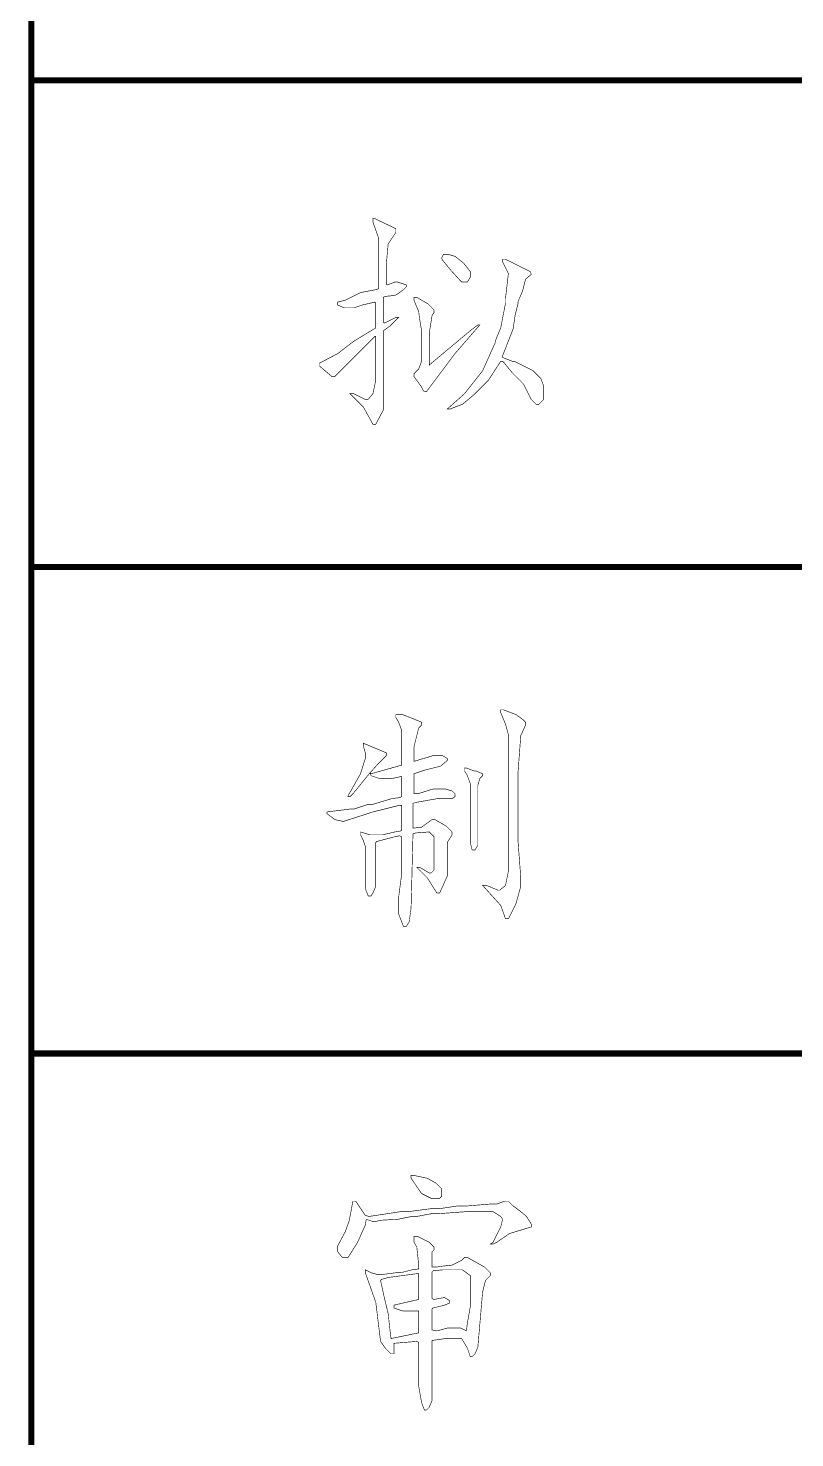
# Model space of a CAD drawing. Extents: x 94 to 452, y -72 to 1042.
# Drawn here: x 336.59 to 349.2, y -50.13 to -26.96 of the extents above; entities that cross this region are included whole.
import ezdxf

# ---------------------------------------------------------------- set-up
doc = ezdxf.new("R2010")
doc.units = 0
doc.header["$MEASUREMENT"] = 0
doc.layers.add('TREE_LAYER', color=7, linetype='Continuous')

msp = doc.modelspace()

# ---------------------------------------------------------------- linework, layer by layer
at = {"layer": 'TREE_LAYER'}
for points, const_width, elevation in [([(336.643859, -12.815251), (336.643859, -27.815251)], 0.1, 15), ([(336.643859, -27.815251), (337.136024, -27.815251)], 0.1, 0.492165), ([(336.643859, -27.815251), (336.643859, -35.815251)], 0.1, 8), ([(337.136024, -27.815251), (361.643859, -27.815251)], 0.1, 24.507835), ([(342.278417, -30.081345), (342.262731, -30.081345), (342.262731, -30.14409), (342.356849, -30.410757), (342.356849, -31.242129), (342.30979, -31.257815), (342.05881, -31.304874), (341.807829, -31.430364), (341.682339, -31.461737), (341.682339, -31.508796), (341.792143, -31.555855), (341.949006, -31.555855), (342.090182, -31.508796), (342.294104, -31.461737), (342.30979, -31.477423), (342.30979, -31.885266), (341.949006, -32.104874), (341.682339, -32.308796), (341.3843, -32.465659), (341.3843, -32.512717), (341.588221, -32.685266), (341.63528, -32.685266), (342.294104, -32.026443), (342.30979, -32.026443), (342.30979, -32.748012), (342.262731, -32.967619), (342.1843, -33.061737), (342.137241, -33.061737), (341.949006, -32.967619), (341.886261, -32.967619), (342.105868, -33.187227), (342.262731, -33.46958), (342.30979, -33.46958), (342.43528, -33.234286), (342.43528, -31.932325), (342.545084, -31.853894), (342.686261, -31.712717), (342.639202, -31.712717), (342.450966, -31.806835), (342.43528, -31.791149), (342.43528, -31.383306), (342.466653, -31.367619), (342.623515, -31.351933), (342.654888, -31.336247), (342.764692, -31.257815), (342.811751, -31.210757), (342.811751, -31.179384), (342.670574, -31.132325), (342.623515, -31.132325), (342.498025, -31.179384), (342.482339, -31.163698), (342.482339, -30.849972), (342.513712, -30.504874), (342.639202, -30.316639), (342.639202, -30.253894), (342.278417, -30.081345), (342.278417, -30.081345)], 0.01, 262), ([(342.278417, -30.081345), (342.262731, -30.081345), (342.262731, -30.14409), (342.356849, -30.410757), (342.356849, -31.242129), (342.30979, -31.257815), (342.05881, -31.304874), (341.807829, -31.430364), (341.682339, -31.461737), (341.682339, -31.508796), (341.792143, -31.555855), (341.949006, -31.555855), (342.090182, -31.508796), (342.294104, -31.461737), (342.30979, -31.477423), (342.30979, -31.885266), (341.949006, -32.104874), (341.682339, -32.308796), (341.3843, -32.465659), (341.3843, -32.512717), (341.588221, -32.685266), (341.63528, -32.685266), (342.294104, -32.026443), (342.30979, -32.026443), (342.30979, -32.748012), (342.262731, -32.967619), (342.1843, -33.061737), (342.137241, -33.061737), (341.949006, -32.967619), (341.886261, -32.967619), (342.105868, -33.187227), (342.262731, -33.46958), (342.30979, -33.46958), (342.43528, -33.234286), (342.43528, -31.932325), (342.545084, -31.853894), (342.686261, -31.712717), (342.639202, -31.712717), (342.450966, -31.806835), (342.43528, -31.791149), (342.43528, -31.383306), (342.466653, -31.367619), (342.623515, -31.351933), (342.654888, -31.336247), (342.764692, -31.257815), (342.811751, -31.210757), (342.811751, -31.179384), (342.670574, -31.132325), (342.623515, -31.132325), (342.498025, -31.179384), (342.482339, -31.163698), (342.482339, -30.849972), (342.513712, -30.504874), (342.639202, -30.316639), (342.639202, -30.253894), (342.278417, -30.081345), (342.278417, -30.081345)], 0.01, 262), ([(342.278417, -30.081345), (342.262731, -30.081345), (342.262731, -30.14409), (342.356849, -30.410757), (342.356849, -31.242129), (342.30979, -31.257815), (342.05881, -31.304874), (341.807829, -31.430364), (341.682339, -31.461737), (341.682339, -31.508796), (341.792143, -31.555855), (341.949006, -31.555855), (342.090182, -31.508796), (342.294104, -31.461737), (342.30979, -31.477423), (342.30979, -31.885266), (341.949006, -32.104874), (341.682339, -32.308796), (341.3843, -32.465659), (341.3843, -32.512717), (341.588221, -32.685266), (341.63528, -32.685266), (342.294104, -32.026443), (342.30979, -32.026443), (342.30979, -32.748012), (342.262731, -32.967619), (342.1843, -33.061737), (342.137241, -33.061737), (341.949006, -32.967619), (341.886261, -32.967619), (342.105868, -33.187227), (342.262731, -33.46958), (342.30979, -33.46958), (342.43528, -33.234286), (342.43528, -31.932325), (342.545084, -31.853894), (342.686261, -31.712717), (342.639202, -31.712717), (342.450966, -31.806835), (342.43528, -31.791149), (342.43528, -31.383306), (342.466653, -31.367619), (342.623515, -31.351933), (342.654888, -31.336247), (342.764692, -31.257815), (342.811751, -31.210757), (342.811751, -31.179384), (342.670574, -31.132325), (342.623515, -31.132325), (342.498025, -31.179384), (342.482339, -31.163698), (342.482339, -30.849972), (342.513712, -30.504874), (342.639202, -30.316639), (342.639202, -30.253894), (342.278417, -30.081345), (342.278417, -30.081345)], 0.01, 262), ([(343.501947, -30.677423), (343.423515, -30.677423), (343.392143, -30.740168), (343.407829, -30.771541), (343.549006, -30.94409), (343.721555, -31.132325), (343.815672, -31.132325), (343.862731, -31.053894), (343.862731, -30.959776), (343.815672, -30.897031), (343.752927, -30.8186), (343.611751, -30.708796), (343.501947, -30.677423), (343.501947, -30.677423)], 0.01, 262), ([(343.501947, -30.677423), (343.423515, -30.677423), (343.392143, -30.740168), (343.407829, -30.771541), (343.549006, -30.94409), (343.721555, -31.132325), (343.815672, -31.132325), (343.862731, -31.053894), (343.862731, -30.959776), (343.815672, -30.897031), (343.752927, -30.8186), (343.611751, -30.708796), (343.501947, -30.677423), (343.501947, -30.677423)], 0.01, 262), ([(343.501947, -30.677423), (343.423515, -30.677423), (343.392143, -30.740168), (343.407829, -30.771541), (343.549006, -30.94409), (343.721555, -31.132325), (343.815672, -31.132325), (343.862731, -31.053894), (343.862731, -30.959776), (343.815672, -30.897031), (343.752927, -30.8186), (343.611751, -30.708796), (343.501947, -30.677423), (343.501947, -30.677423)], 0.01, 262), ([(344.443123, -30.755855), (344.396064, -30.755855), (344.396064, -30.802913), (344.490182, -30.991149), (344.443123, -31.398992), (344.443123, -31.477423), (344.364692, -31.885266), (344.286261, -32.073502), (344.270574, -32.136247), (344.066653, -32.591149), (343.768613, -32.967619), (343.486261, -33.2186), (343.533319, -33.2186), (343.737241, -33.140168), (343.925476, -32.983306), (344.16077, -32.748012), (344.364692, -32.434286), (344.396064, -32.434286), (344.411751, -32.449972), (344.552927, -32.622521), (344.741163, -32.810757), (344.866653, -33.061737), (344.945084, -33.140168), (344.992143, -33.140168), (345.070574, -33.061737), (345.070574, -32.842129), (345.023515, -32.716639), (344.898025, -32.591149), (344.5843, -32.434286), (344.552927, -32.434286), (344.396064, -32.371541), (344.396064, -32.340168), (344.427437, -32.261737), (344.568613, -31.900953), (344.599986, -31.681345), (344.647045, -31.49311), (344.647045, -31.461737), (344.678417, -31.383306), (344.725476, -31.273502), (344.772535, -31.085266), (344.866653, -31.006835), (344.850966, -30.959776), (344.443123, -30.755855), (344.443123, -30.755855)], 0.01, 262), ([(344.443123, -30.755855), (344.396064, -30.755855), (344.396064, -30.802913), (344.490182, -30.991149), (344.443123, -31.398992), (344.443123, -31.477423), (344.364692, -31.885266), (344.286261, -32.073502), (344.270574, -32.136247), (344.066653, -32.591149), (343.768613, -32.967619), (343.486261, -33.2186), (343.533319, -33.2186), (343.737241, -33.140168), (343.925476, -32.983306), (344.16077, -32.748012), (344.364692, -32.434286), (344.396064, -32.434286), (344.411751, -32.449972), (344.552927, -32.622521), (344.741163, -32.810757), (344.866653, -33.061737), (344.945084, -33.140168), (344.992143, -33.140168), (345.070574, -33.061737), (345.070574, -32.842129), (345.023515, -32.716639), (344.898025, -32.591149), (344.5843, -32.434286), (344.552927, -32.434286), (344.396064, -32.371541), (344.396064, -32.340168), (344.427437, -32.261737), (344.568613, -31.900953), (344.599986, -31.681345), (344.647045, -31.49311), (344.647045, -31.461737), (344.678417, -31.383306), (344.725476, -31.273502), (344.772535, -31.085266), (344.866653, -31.006835), (344.850966, -30.959776), (344.443123, -30.755855), (344.443123, -30.755855)], 0.01, 262), ([(344.443123, -30.755855), (344.396064, -30.755855), (344.396064, -30.802913), (344.490182, -30.991149), (344.443123, -31.398992), (344.443123, -31.477423), (344.364692, -31.885266), (344.286261, -32.073502), (344.270574, -32.136247), (344.066653, -32.591149), (343.768613, -32.967619), (343.486261, -33.2186), (343.533319, -33.2186), (343.737241, -33.140168), (343.925476, -32.983306), (344.16077, -32.748012), (344.364692, -32.434286), (344.396064, -32.434286), (344.411751, -32.449972), (344.552927, -32.622521), (344.741163, -32.810757), (344.866653, -33.061737), (344.945084, -33.140168), (344.992143, -33.140168), (345.070574, -33.061737), (345.070574, -32.842129), (345.023515, -32.716639), (344.898025, -32.591149), (344.5843, -32.434286), (344.552927, -32.434286), (344.396064, -32.371541), (344.396064, -32.340168), (344.427437, -32.261737), (344.568613, -31.900953), (344.599986, -31.681345), (344.647045, -31.49311), (344.647045, -31.461737), (344.678417, -31.383306), (344.725476, -31.273502), (344.772535, -31.085266), (344.866653, -31.006835), (344.850966, -30.959776), (344.443123, -30.755855), (344.443123, -30.755855)], 0.01, 262), ([(342.9843, -31.383306), (342.937241, -31.383306), (342.937241, -31.430364), (343.015672, -31.6186), (343.031359, -31.74409), (343.062731, -31.932325), (343.062731, -32.434286), (343.015672, -32.559776), (342.937241, -32.638208), (342.937241, -32.685266), (343.062731, -32.857815), (343.094104, -32.920561), (343.141163, -32.936247), (343.611751, -32.308796), (344.019594, -31.838208), (343.988221, -31.838208), (343.862731, -31.932325), (343.188221, -32.497031), (343.188221, -32.497031), (343.188221, -31.979384), (343.23528, -31.681345), (343.266653, -31.634286), (343.266653, -31.587227), (343.172535, -31.49311), (342.9843, -31.383306), (342.9843, -31.383306)], 0.01, 262), ([(342.9843, -31.383306), (342.937241, -31.383306), (342.937241, -31.430364), (343.015672, -31.6186), (343.031359, -31.74409), (343.062731, -31.932325), (343.062731, -32.434286), (343.015672, -32.559776), (342.937241, -32.638208), (342.937241, -32.685266), (343.062731, -32.857815), (343.094104, -32.920561), (343.141163, -32.936247), (343.611751, -32.308796), (344.019594, -31.838208), (343.988221, -31.838208), (343.862731, -31.932325), (343.188221, -32.497031), (343.188221, -32.497031), (343.188221, -31.979384), (343.23528, -31.681345), (343.266653, -31.634286), (343.266653, -31.587227), (343.172535, -31.49311), (342.9843, -31.383306), (342.9843, -31.383306)], 0.01, 262), ([(342.9843, -31.383306), (342.937241, -31.383306), (342.937241, -31.430364), (343.015672, -31.6186), (343.031359, -31.74409), (343.062731, -31.932325), (343.062731, -32.434286), (343.015672, -32.559776), (342.937241, -32.638208), (342.937241, -32.685266), (343.062731, -32.857815), (343.094104, -32.920561), (343.141163, -32.936247), (343.611751, -32.308796), (344.019594, -31.838208), (343.988221, -31.838208), (343.862731, -31.932325), (343.188221, -32.497031), (343.188221, -32.497031), (343.188221, -31.979384), (343.23528, -31.681345), (343.266653, -31.634286), (343.266653, -31.587227), (343.172535, -31.49311), (342.9843, -31.383306), (342.9843, -31.383306)], 0.01, 262), ([(336.643859, -35.815251), (337.136024, -35.815251)], 0.1, 0.492165), ([(336.643859, -35.815251), (336.643859, -43.815251)], 0.1, 8), ([(337.136024, -35.815251), (361.643859, -35.815251)], 0.1, 24.507835), ([(342.749006, -38.24386), (342.639202, -38.24386), (342.639202, -38.290919), (342.686261, -38.36935), (342.733319, -38.49484), (342.733319, -39.075232), (342.231359, -39.216409), (342.215672, -39.200722), (342.356849, -39.04386), (342.482339, -38.918369), (342.482339, -38.871311), (342.105868, -38.714448), (342.105868, -38.761507), (342.137241, -38.871311), (342.137241, -38.965428), (342.05881, -39.216409), (341.854888, -39.577193), (341.854888, -39.592879), (341.886261, -39.592879), (341.933319, -39.54582), (342.215672, -39.200722), (342.231359, -39.247781), (342.372535, -39.29484), (342.576457, -39.29484), (342.717633, -39.263468), (342.733319, -39.263468), (342.733319, -39.592879), (342.701947, -39.608566), (342.576457, -39.624252), (342.262731, -39.718369), (342.1843, -39.718369), (341.949006, -39.796801), (341.886261, -39.796801), (341.50979, -39.84386), (341.50979, -39.875232), (341.63528, -39.96935), (341.776457, -40.000722), (342.262731, -39.84386), (342.701947, -39.734056), (342.733319, -39.734056), (342.733319, -40.141899), (342.717633, -40.157585), (342.623515, -40.173271), (342.419594, -40.22033), (342.215672, -40.22033), (342.05881, -40.173271), (342.05881, -40.22033), (342.105868, -40.314448), (342.137241, -40.408566), (342.137241, -41.098762), (342.1843, -41.224252), (342.231359, -41.224252), (342.262731, -41.177193), (342.30979, -41.067389), (342.30979, -40.34582), (342.325476, -40.330134), (342.623515, -40.251703), (342.701947, -40.236017), (342.733319, -40.251703), (342.733319, -40.879154), (342.686261, -41.239938), (342.686261, -41.522291), (342.764692, -41.726213), (342.811751, -41.726213), (342.85881, -41.647781), (342.890182, -41.428173), (342.921555, -40.204644), (342.968613, -40.188958), (343.188221, -40.173271), (343.266653, -40.251703), (343.266653, -40.800722), (343.219594, -40.847781), (343.188221, -40.847781), (343.031359, -40.753664), (342.9843, -40.753664), (343.156849, -40.926213), (343.313712, -41.177193), (343.36077, -41.177193), (343.486261, -40.89484), (343.486261, -40.34582), (343.564692, -40.22033), (343.564692, -40.173271), (343.470574, -40.079154), (343.282339, -39.96935), (343.23528, -39.96935), (343.062731, -40.09484), (342.921555, -40.110526), (342.921555, -40.110526), (342.921555, -39.702683), (342.968613, -39.686997), (343.329398, -39.624252), (343.564692, -39.624252), (343.611751, -39.592879), (343.611751, -39.54582), (343.564692, -39.498762), (343.454888, -39.467389), (343.250966, -39.467389), (342.999986, -39.54582), (342.952927, -39.54582), (342.937241, -39.54582), (342.937241, -39.216409), (343.125476, -39.153664), (343.376457, -39.090919), (343.486261, -38.996801), (343.486261, -38.965428), (343.407829, -38.918369), (343.250966, -38.918369), (342.937241, -39.012487), (342.937241, -39.012487), (342.937241, -38.777193), (343.015672, -38.463468), (343.062731, -38.416409), (343.062731, -38.36935), (342.874496, -38.290919), (342.749006, -38.24386), (342.749006, -38.24386)], 0.01, 263), ([(342.749006, -38.24386), (342.639202, -38.24386), (342.639202, -38.290919), (342.686261, -38.36935), (342.733319, -38.49484), (342.733319, -39.075232), (342.231359, -39.216409), (342.215672, -39.200722), (342.356849, -39.04386), (342.482339, -38.918369), (342.482339, -38.871311), (342.105868, -38.714448), (342.105868, -38.761507), (342.137241, -38.871311), (342.137241, -38.965428), (342.05881, -39.216409), (341.854888, -39.577193), (341.854888, -39.592879), (341.886261, -39.592879), (341.933319, -39.54582), (342.215672, -39.200722), (342.231359, -39.247781), (342.372535, -39.29484), (342.576457, -39.29484), (342.717633, -39.263468), (342.733319, -39.263468), (342.733319, -39.592879), (342.701947, -39.608566), (342.576457, -39.624252), (342.262731, -39.718369), (342.1843, -39.718369), (341.949006, -39.796801), (341.886261, -39.796801), (341.50979, -39.84386), (341.50979, -39.875232), (341.63528, -39.96935), (341.776457, -40.000722), (342.262731, -39.84386), (342.701947, -39.734056), (342.733319, -39.734056), (342.733319, -40.141899), (342.717633, -40.157585), (342.623515, -40.173271), (342.419594, -40.22033), (342.215672, -40.22033), (342.05881, -40.173271), (342.05881, -40.22033), (342.105868, -40.314448), (342.137241, -40.408566), (342.137241, -41.098762), (342.1843, -41.224252), (342.231359, -41.224252), (342.262731, -41.177193), (342.30979, -41.067389), (342.30979, -40.34582), (342.325476, -40.330134), (342.623515, -40.251703), (342.701947, -40.236017), (342.733319, -40.251703), (342.733319, -40.879154), (342.686261, -41.239938), (342.686261, -41.522291), (342.764692, -41.726213), (342.811751, -41.726213), (342.85881, -41.647781), (342.890182, -41.428173), (342.921555, -40.204644), (342.968613, -40.188958), (343.188221, -40.173271), (343.266653, -40.251703), (343.266653, -40.800722), (343.219594, -40.847781), (343.188221, -40.847781), (343.031359, -40.753664), (342.9843, -40.753664), (343.156849, -40.926213), (343.313712, -41.177193), (343.36077, -41.177193), (343.486261, -40.89484), (343.486261, -40.34582), (343.564692, -40.22033), (343.564692, -40.173271), (343.470574, -40.079154), (343.282339, -39.96935), (343.23528, -39.96935), (343.062731, -40.09484), (342.921555, -40.110526), (342.921555, -40.110526), (342.921555, -39.702683), (342.968613, -39.686997), (343.329398, -39.624252), (343.564692, -39.624252), (343.611751, -39.592879), (343.611751, -39.54582), (343.564692, -39.498762), (343.454888, -39.467389), (343.250966, -39.467389), (342.999986, -39.54582), (342.952927, -39.54582), (342.937241, -39.54582), (342.937241, -39.216409), (343.125476, -39.153664), (343.376457, -39.090919), (343.486261, -38.996801), (343.486261, -38.965428), (343.407829, -38.918369), (343.250966, -38.918369), (342.937241, -39.012487), (342.937241, -39.012487), (342.937241, -38.777193), (343.015672, -38.463468), (343.062731, -38.416409), (343.062731, -38.36935), (342.874496, -38.290919), (342.749006, -38.24386), (342.749006, -38.24386)], 0.01, 263), ([(342.749006, -38.24386), (342.639202, -38.24386), (342.639202, -38.290919), (342.686261, -38.36935), (342.733319, -38.49484), (342.733319, -39.075232), (342.231359, -39.216409), (342.215672, -39.200722), (342.356849, -39.04386), (342.482339, -38.918369), (342.482339, -38.871311), (342.105868, -38.714448), (342.105868, -38.761507), (342.137241, -38.871311), (342.137241, -38.965428), (342.05881, -39.216409), (341.854888, -39.577193), (341.854888, -39.592879), (341.886261, -39.592879), (341.933319, -39.54582), (342.215672, -39.200722), (342.231359, -39.247781), (342.372535, -39.29484), (342.576457, -39.29484), (342.717633, -39.263468), (342.733319, -39.263468), (342.733319, -39.592879), (342.701947, -39.608566), (342.576457, -39.624252), (342.262731, -39.718369), (342.1843, -39.718369), (341.949006, -39.796801), (341.886261, -39.796801), (341.50979, -39.84386), (341.50979, -39.875232), (341.63528, -39.96935), (341.776457, -40.000722), (342.262731, -39.84386), (342.701947, -39.734056), (342.733319, -39.734056), (342.733319, -40.141899), (342.717633, -40.157585), (342.623515, -40.173271), (342.419594, -40.22033), (342.215672, -40.22033), (342.05881, -40.173271), (342.05881, -40.22033), (342.105868, -40.314448), (342.137241, -40.408566), (342.137241, -41.098762), (342.1843, -41.224252), (342.231359, -41.224252), (342.262731, -41.177193), (342.30979, -41.067389), (342.30979, -40.34582), (342.325476, -40.330134), (342.623515, -40.251703), (342.701947, -40.236017), (342.733319, -40.251703), (342.733319, -40.879154), (342.686261, -41.239938), (342.686261, -41.522291), (342.764692, -41.726213), (342.811751, -41.726213), (342.85881, -41.647781), (342.890182, -41.428173), (342.921555, -40.204644), (342.968613, -40.188958), (343.188221, -40.173271), (343.266653, -40.251703), (343.266653, -40.800722), (343.219594, -40.847781), (343.188221, -40.847781), (343.031359, -40.753664), (342.9843, -40.753664), (343.156849, -40.926213), (343.313712, -41.177193), (343.36077, -41.177193), (343.486261, -40.89484), (343.486261, -40.34582), (343.564692, -40.22033), (343.564692, -40.173271), (343.470574, -40.079154), (343.282339, -39.96935), (343.23528, -39.96935), (343.062731, -40.09484), (342.921555, -40.110526), (342.921555, -40.110526), (342.921555, -39.702683), (342.968613, -39.686997), (343.329398, -39.624252), (343.564692, -39.624252), (343.611751, -39.592879), (343.611751, -39.54582), (343.564692, -39.498762), (343.454888, -39.467389), (343.250966, -39.467389), (342.999986, -39.54582), (342.952927, -39.54582), (342.937241, -39.54582), (342.937241, -39.216409), (343.125476, -39.153664), (343.376457, -39.090919), (343.486261, -38.996801), (343.486261, -38.965428), (343.407829, -38.918369), (343.250966, -38.918369), (342.937241, -39.012487), (342.937241, -39.012487), (342.937241, -38.777193), (343.015672, -38.463468), (343.062731, -38.416409), (343.062731, -38.36935), (342.874496, -38.290919), (342.749006, -38.24386), (342.749006, -38.24386)], 0.01, 263), ([(344.411751, -38.165428), (344.364692, -38.165428), (344.364692, -38.212487), (344.443123, -38.400722), (344.490182, -38.573271), (344.490182, -40.816409), (344.443123, -41.051703), (344.349006, -41.130134), (344.317633, -41.130134), (344.129398, -41.051703), (344.066653, -41.051703), (344.364692, -41.381115), (344.443123, -41.600722), (344.490182, -41.600722), (344.615672, -41.349742), (344.694104, -41.067389), (344.694104, -40.926213), (344.647045, -40.298762), (344.647045, -39.216409), (344.694104, -38.588958), (344.772535, -38.416409), (344.772535, -38.36935), (344.725476, -38.322291), (344.615672, -38.24386), (344.411751, -38.165428), (344.411751, -38.165428)], 0.01, 263), ([(344.411751, -38.165428), (344.364692, -38.165428), (344.364692, -38.212487), (344.443123, -38.400722), (344.490182, -38.573271), (344.490182, -40.816409), (344.443123, -41.051703), (344.349006, -41.130134), (344.317633, -41.130134), (344.129398, -41.051703), (344.066653, -41.051703), (344.364692, -41.381115), (344.443123, -41.600722), (344.490182, -41.600722), (344.615672, -41.349742), (344.694104, -41.067389), (344.694104, -40.926213), (344.647045, -40.298762), (344.647045, -39.216409), (344.694104, -38.588958), (344.772535, -38.416409), (344.772535, -38.36935), (344.725476, -38.322291), (344.615672, -38.24386), (344.411751, -38.165428), (344.411751, -38.165428)], 0.01, 263), ([(344.411751, -38.165428), (344.364692, -38.165428), (344.364692, -38.212487), (344.443123, -38.400722), (344.490182, -38.573271), (344.490182, -40.816409), (344.443123, -41.051703), (344.349006, -41.130134), (344.317633, -41.130134), (344.129398, -41.051703), (344.066653, -41.051703), (344.364692, -41.381115), (344.443123, -41.600722), (344.490182, -41.600722), (344.615672, -41.349742), (344.694104, -41.067389), (344.694104, -40.926213), (344.647045, -40.298762), (344.647045, -39.216409), (344.694104, -38.588958), (344.772535, -38.416409), (344.772535, -38.36935), (344.725476, -38.322291), (344.615672, -38.24386), (344.411751, -38.165428), (344.411751, -38.165428)], 0.01, 263), ([(343.799986, -39.122291), (343.768613, -39.122291), (343.768613, -39.16935), (343.815672, -39.247781), (343.862731, -39.373271), (343.862731, -40.34582), (343.894104, -40.471311), (343.941163, -40.471311), (343.988221, -40.392879), (343.988221, -39.404644), (344.019594, -39.29484), (344.066653, -39.247781), (344.066653, -39.216409), (343.956849, -39.16935), (343.925476, -39.16935), (343.799986, -39.122291), (343.799986, -39.122291)], 0.01, 263), ([(343.799986, -39.122291), (343.768613, -39.122291), (343.768613, -39.16935), (343.815672, -39.247781), (343.862731, -39.373271), (343.862731, -40.34582), (343.894104, -40.471311), (343.941163, -40.471311), (343.988221, -40.392879), (343.988221, -39.404644), (344.019594, -39.29484), (344.066653, -39.247781), (344.066653, -39.216409), (343.956849, -39.16935), (343.925476, -39.16935), (343.799986, -39.122291), (343.799986, -39.122291)], 0.01, 263), ([(343.799986, -39.122291), (343.768613, -39.122291), (343.768613, -39.16935), (343.815672, -39.247781), (343.862731, -39.373271), (343.862731, -40.34582), (343.894104, -40.471311), (343.941163, -40.471311), (343.988221, -40.392879), (343.988221, -39.404644), (344.019594, -39.29484), (344.066653, -39.247781), (344.066653, -39.216409), (343.956849, -39.16935), (343.925476, -39.16935), (343.799986, -39.122291), (343.799986, -39.122291)], 0.01, 263), ([(336.643859, -43.815251), (337.136024, -43.815251)], 0.1, 0.492165), ([(336.643859, -43.815251), (336.643859, -51.815251)], 0.1, 8), ([(337.136024, -43.815251), (361.643859, -43.815251)], 0.1, 24.507835), ([(342.937241, -45.820049), (342.890182, -45.820049), (342.890182, -45.867107), (343.062731, -46.118088), (343.219594, -46.196519), (343.36077, -46.196519), (343.392143, -46.165147), (343.392143, -46.039656), (343.298025, -45.945539), (343.156849, -45.867107), (342.937241, -45.820049), (342.937241, -45.820049)], 0.01, 264), ([(342.937241, -45.820049), (342.890182, -45.820049), (342.890182, -45.867107), (343.062731, -46.118088), (343.219594, -46.196519), (343.36077, -46.196519), (343.392143, -46.165147), (343.392143, -46.039656), (343.298025, -45.945539), (343.156849, -45.867107), (342.937241, -45.820049), (342.937241, -45.820049)], 0.01, 264), ([(342.937241, -45.820049), (342.890182, -45.820049), (342.890182, -45.867107), (343.062731, -46.118088), (343.219594, -46.196519), (343.36077, -46.196519), (343.392143, -46.165147), (343.392143, -46.039656), (343.298025, -45.945539), (343.156849, -45.867107), (342.937241, -45.820049), (342.937241, -45.820049)], 0.01, 264), ([(341.980378, -46.243578), (341.933319, -46.243578), (341.886261, -46.494558), (341.870574, -46.57299), (341.807829, -46.745539), (341.682339, -46.980833), (341.682339, -47.07495), (341.76077, -47.169068), (341.854888, -47.169068), (342.011751, -46.918088), (342.137241, -46.635735), (342.152927, -46.541617), (342.247045, -46.57299), (342.325476, -46.57299), (342.388221, -46.557303), (342.670574, -46.541617), (342.905868, -46.494558), (342.9843, -46.494558), (343.23528, -46.4475), (343.36077, -46.4475), (343.799986, -46.416127), (344.239202, -46.416127), (344.364692, -46.494558), (344.396064, -46.541617), (344.364692, -46.667107), (344.239202, -46.918088), (344.192143, -46.94946), (344.239202, -46.94946), (344.301947, -46.918088), (344.505868, -46.776911), (344.866653, -46.667107), (344.866653, -46.620049), (344.788221, -46.494558), (344.694104, -46.416127), (344.568613, -46.322009), (344.490182, -46.243578), (344.427437, -46.243578), (344.301947, -46.290637), (344.192143, -46.290637), (343.815672, -46.322009), (343.65881, -46.322009), (343.345084, -46.369068), (343.203908, -46.369068), (342.843123, -46.416127), (342.717633, -46.416127), (342.199986, -46.494558), (342.137241, -46.478872), (341.980378, -46.243578), (341.980378, -46.243578)], 0.01, 264), ([(341.980378, -46.243578), (341.933319, -46.243578), (341.886261, -46.494558), (341.870574, -46.57299), (341.807829, -46.745539), (341.682339, -46.980833), (341.682339, -47.07495), (341.76077, -47.169068), (341.854888, -47.169068), (342.011751, -46.918088), (342.137241, -46.635735), (342.152927, -46.541617), (342.247045, -46.57299), (342.325476, -46.57299), (342.388221, -46.557303), (342.670574, -46.541617), (342.905868, -46.494558), (342.9843, -46.494558), (343.23528, -46.4475), (343.36077, -46.4475), (343.799986, -46.416127), (344.239202, -46.416127), (344.364692, -46.494558), (344.396064, -46.541617), (344.364692, -46.667107), (344.239202, -46.918088), (344.192143, -46.94946), (344.239202, -46.94946), (344.301947, -46.918088), (344.505868, -46.776911), (344.866653, -46.667107), (344.866653, -46.620049), (344.788221, -46.494558), (344.694104, -46.416127), (344.568613, -46.322009), (344.490182, -46.243578), (344.427437, -46.243578), (344.301947, -46.290637), (344.192143, -46.290637), (343.815672, -46.322009), (343.65881, -46.322009), (343.345084, -46.369068), (343.203908, -46.369068), (342.843123, -46.416127), (342.717633, -46.416127), (342.199986, -46.494558), (342.137241, -46.478872), (341.980378, -46.243578), (341.980378, -46.243578)], 0.01, 264), ([(341.980378, -46.243578), (341.933319, -46.243578), (341.886261, -46.494558), (341.870574, -46.57299), (341.807829, -46.745539), (341.682339, -46.980833), (341.682339, -47.07495), (341.76077, -47.169068), (341.854888, -47.169068), (342.011751, -46.918088), (342.137241, -46.635735), (342.152927, -46.541617), (342.247045, -46.57299), (342.325476, -46.57299), (342.388221, -46.557303), (342.670574, -46.541617), (342.905868, -46.494558), (342.9843, -46.494558), (343.23528, -46.4475), (343.36077, -46.4475), (343.799986, -46.416127), (344.239202, -46.416127), (344.364692, -46.494558), (344.396064, -46.541617), (344.364692, -46.667107), (344.239202, -46.918088), (344.192143, -46.94946), (344.239202, -46.94946), (344.301947, -46.918088), (344.505868, -46.776911), (344.866653, -46.667107), (344.866653, -46.620049), (344.788221, -46.494558), (344.694104, -46.416127), (344.568613, -46.322009), (344.490182, -46.243578), (344.427437, -46.243578), (344.301947, -46.290637), (344.192143, -46.290637), (343.815672, -46.322009), (343.65881, -46.322009), (343.345084, -46.369068), (343.203908, -46.369068), (342.843123, -46.416127), (342.717633, -46.416127), (342.199986, -46.494558), (342.137241, -46.478872), (341.980378, -46.243578), (341.980378, -46.243578)], 0.01, 264), ([(342.999986, -46.82397), (342.937241, -46.82397), (342.937241, -46.918088), (342.9843, -46.996519), (343.015672, -47.294558), (343.015672, -47.357303), (342.905868, -47.37299), (342.717633, -47.420049), (342.639202, -47.420049), (342.403908, -47.451421), (342.341163, -47.451421), (342.231359, -47.420049), (342.137241, -47.37299), (342.137241, -47.420049), (342.30979, -47.906323), (342.388221, -48.54946), (342.466653, -48.659264), (342.56077, -48.753382), (342.607829, -48.753382), (342.607829, -48.596519), (342.607829, -48.580833), (342.9843, -48.54946), (343.015672, -48.565147), (343.015672, -49.286715), (343.062731, -49.553382), (343.10979, -49.678872), (343.141163, -49.678872), (343.188221, -49.631813), (343.23528, -49.522009), (343.23528, -48.533774), (343.454888, -48.502401), (343.721555, -48.502401), (343.815672, -48.659264), (343.862731, -48.800441), (343.894104, -48.800441), (343.941163, -48.753382), (343.988221, -48.643578), (344.066653, -47.733774), (344.113712, -47.545539), (344.192143, -47.467107), (344.192143, -47.420049), (344.098025, -47.325931), (343.815672, -47.169068), (343.768613, -47.169068), (343.721555, -47.216127), (343.564692, -47.294558), (343.423515, -47.310245), (343.313712, -47.325931), (343.23528, -47.325931), (343.23528, -47.325931), (343.23528, -47.07495), (343.266653, -47.043578), (343.266653, -46.996519), (343.188221, -46.918088), (342.999986, -46.82397), (342.999986, -46.82397)], 0.01, 264), ([(342.999986, -46.82397), (342.937241, -46.82397), (342.937241, -46.918088), (342.9843, -46.996519), (343.015672, -47.294558), (343.015672, -47.357303), (342.905868, -47.37299), (342.717633, -47.420049), (342.639202, -47.420049), (342.403908, -47.451421), (342.341163, -47.451421), (342.231359, -47.420049), (342.137241, -47.37299), (342.137241, -47.420049), (342.30979, -47.906323), (342.388221, -48.54946), (342.466653, -48.659264), (342.56077, -48.753382), (342.607829, -48.753382), (342.607829, -48.596519), (342.607829, -48.580833), (342.9843, -48.54946), (343.015672, -48.565147), (343.015672, -49.286715), (343.062731, -49.553382), (343.10979, -49.678872), (343.141163, -49.678872), (343.188221, -49.631813), (343.23528, -49.522009), (343.23528, -48.533774), (343.454888, -48.502401), (343.721555, -48.502401), (343.815672, -48.659264), (343.862731, -48.800441), (343.894104, -48.800441), (343.941163, -48.753382), (343.988221, -48.643578), (344.066653, -47.733774), (344.113712, -47.545539), (344.192143, -47.467107), (344.192143, -47.420049), (344.098025, -47.325931), (343.815672, -47.169068), (343.768613, -47.169068), (343.721555, -47.216127), (343.564692, -47.294558), (343.423515, -47.310245), (343.313712, -47.325931), (343.23528, -47.325931), (343.23528, -47.325931), (343.23528, -47.07495), (343.266653, -47.043578), (343.266653, -46.996519), (343.188221, -46.918088), (342.999986, -46.82397), (342.999986, -46.82397)], 0.01, 264), ([(342.999986, -46.82397), (342.937241, -46.82397), (342.937241, -46.918088), (342.9843, -46.996519), (343.015672, -47.294558), (343.015672, -47.357303), (342.905868, -47.37299), (342.717633, -47.420049), (342.639202, -47.420049), (342.403908, -47.451421), (342.341163, -47.451421), (342.231359, -47.420049), (342.137241, -47.37299), (342.137241, -47.420049), (342.30979, -47.906323), (342.388221, -48.54946), (342.466653, -48.659264), (342.56077, -48.753382), (342.607829, -48.753382), (342.607829, -48.596519), (342.607829, -48.580833), (342.9843, -48.54946), (343.015672, -48.565147), (343.015672, -49.286715), (343.062731, -49.553382), (343.10979, -49.678872), (343.141163, -49.678872), (343.188221, -49.631813), (343.23528, -49.522009), (343.23528, -48.533774), (343.454888, -48.502401), (343.721555, -48.502401), (343.815672, -48.659264), (343.862731, -48.800441), (343.894104, -48.800441), (343.941163, -48.753382), (343.988221, -48.643578), (344.066653, -47.733774), (344.113712, -47.545539), (344.192143, -47.467107), (344.192143, -47.420049), (344.098025, -47.325931), (343.815672, -47.169068), (343.768613, -47.169068), (343.721555, -47.216127), (343.564692, -47.294558), (343.423515, -47.310245), (343.313712, -47.325931), (343.23528, -47.325931), (343.23528, -47.325931), (343.23528, -47.07495), (343.266653, -47.043578), (343.266653, -46.996519), (343.188221, -46.918088), (342.999986, -46.82397), (342.999986, -46.82397)], 0.01, 264), ([(342.9843, -47.435735), (342.9843, -47.435735), (343.015672, -47.435735), (343.015672, -47.859264), (342.607829, -47.953382), (342.607829, -48.000441), (342.749006, -48.0475), (343.015672, -48.0475), (343.015672, -48.0475), (343.015672, -48.408284), (342.56077, -48.502401), (342.545084, -48.376911), (342.513712, -48.094558), (342.43528, -47.765147), (342.388221, -47.545539), (342.403908, -47.529852), (342.513712, -47.49848), (342.9843, -47.435735), (342.9843, -47.435735)], 0.01, 264), ([(342.9843, -47.435735), (342.9843, -47.435735), (343.015672, -47.435735), (343.015672, -47.859264), (342.607829, -47.953382), (342.607829, -48.000441), (342.749006, -48.0475), (343.015672, -48.0475), (343.015672, -48.0475), (343.015672, -48.408284), (342.56077, -48.502401), (342.545084, -48.376911), (342.513712, -48.094558), (342.43528, -47.765147), (342.388221, -47.545539), (342.403908, -47.529852), (342.513712, -47.49848), (342.9843, -47.435735), (342.9843, -47.435735)], 0.01, 264), ([(342.9843, -47.435735), (342.9843, -47.435735), (343.015672, -47.435735), (343.015672, -47.859264), (342.607829, -47.953382), (342.607829, -48.000441), (342.749006, -48.0475), (343.015672, -48.0475), (343.015672, -48.0475), (343.015672, -48.408284), (342.56077, -48.502401), (342.545084, -48.376911), (342.513712, -48.094558), (342.43528, -47.765147), (342.388221, -47.545539), (342.403908, -47.529852), (342.513712, -47.49848), (342.9843, -47.435735), (342.9843, -47.435735)], 0.01, 264), ([(343.407829, -47.37299), (343.407829, -47.37299), (343.737241, -47.37299), (343.862731, -47.467107), (343.862731, -47.984754), (343.815672, -48.251421), (343.799986, -48.376911), (343.705868, -48.329852), (343.486261, -48.329852), (343.313712, -48.376911), (343.23528, -48.361225), (343.23528, -48.016127), (343.250966, -48.000441), (343.439202, -47.953382), (343.517633, -47.922009), (343.517633, -47.87495), (343.439202, -47.827892), (343.266653, -47.859264), (343.23528, -47.843578), (343.23528, -47.404362), (343.250966, -47.388676), (343.407829, -47.37299), (343.407829, -47.37299)], 0.01, 264), ([(343.407829, -47.37299), (343.407829, -47.37299), (343.737241, -47.37299), (343.862731, -47.467107), (343.862731, -47.984754), (343.815672, -48.251421), (343.799986, -48.376911), (343.705868, -48.329852), (343.486261, -48.329852), (343.313712, -48.376911), (343.23528, -48.361225), (343.23528, -48.016127), (343.250966, -48.000441), (343.439202, -47.953382), (343.517633, -47.922009), (343.517633, -47.87495), (343.439202, -47.827892), (343.266653, -47.859264), (343.23528, -47.843578), (343.23528, -47.404362), (343.250966, -47.388676), (343.407829, -47.37299), (343.407829, -47.37299)], 0.01, 264), ([(343.407829, -47.37299), (343.407829, -47.37299), (343.737241, -47.37299), (343.862731, -47.467107), (343.862731, -47.984754), (343.815672, -48.251421), (343.799986, -48.376911), (343.705868, -48.329852), (343.486261, -48.329852), (343.313712, -48.376911), (343.23528, -48.361225), (343.23528, -48.016127), (343.250966, -48.000441), (343.439202, -47.953382), (343.517633, -47.922009), (343.517633, -47.87495), (343.439202, -47.827892), (343.266653, -47.859264), (343.23528, -47.843578), (343.23528, -47.404362), (343.250966, -47.388676), (343.407829, -47.37299), (343.407829, -47.37299)], 0.01, 264)]:
    msp.add_lwpolyline(points, dxfattribs=dict(at, const_width=const_width, elevation=elevation))

doc.saveas('drawing.dxf')
